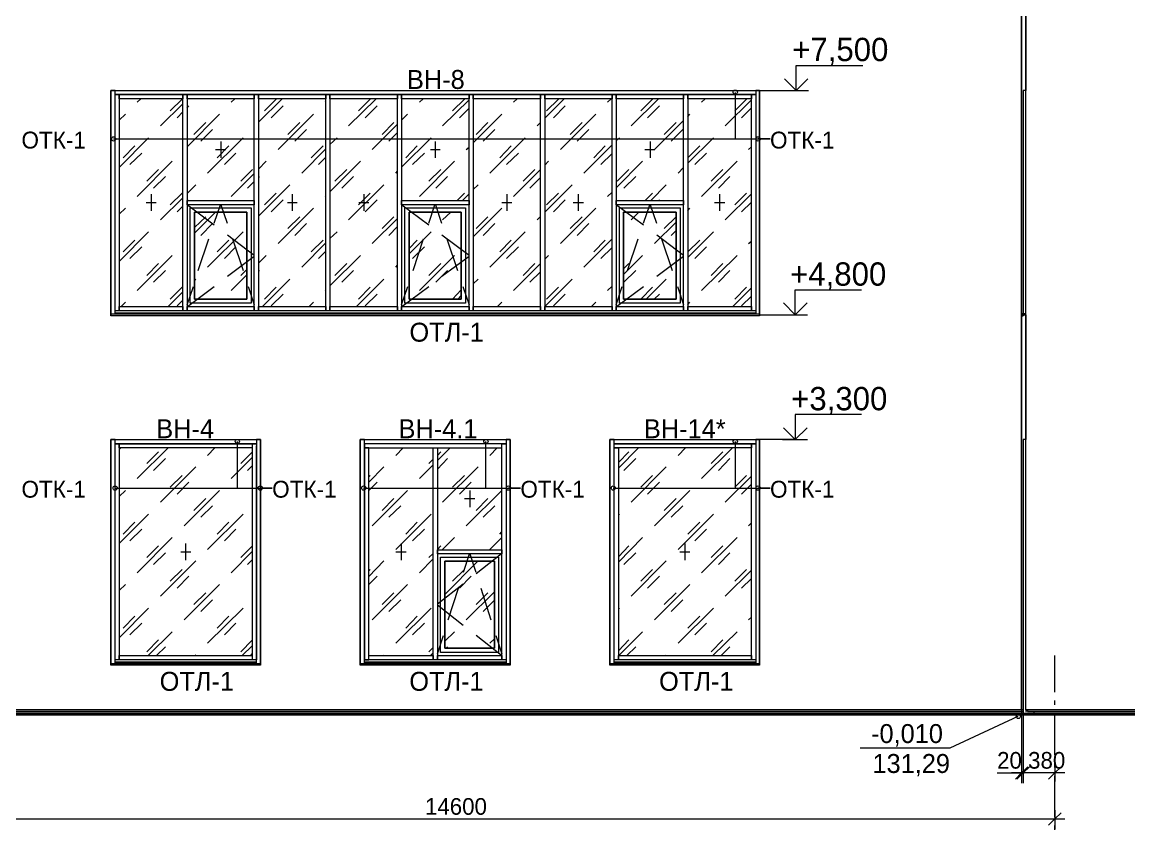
# Model space of a CAD drawing. Header units: millimetres. Extents: x 2294 to 908349, y -83289 to 219220.
# Drawn here: x 359830 to 373571, y -9908 to 124 of the extents above; entities that cross this region are included whole.
import ezdxf

# ---------------------------------------------------------------- set-up
doc = ezdxf.new("R2010")
doc.units = ezdxf.units.MM
doc.layers.add('PDF _Геометрия', color=7, linetype='Continuous')
doc.layers.add('PDF _Текст', color=7, linetype='Continuous')

msp = doc.modelspace()

# ---------------------------------------------------------------- linework, layer by layer
at = {"layer": 'PDF _Геометрия', "lineweight": 9}
for points in [[(357304.7, 5785.9), (357304.7, -8417.4), (372238, -8417.4), (372238, 5785.9), (372238, -8417.4), (372259.8, -8417.4), (320225, -8417.4), (322638.1, -8417.4), (322638.1, 5785.9)], [(377558.2, -8417.4), (372312.3, -8417.4), (372290.4, -8417.4), (372290.4, 3613.2), (372259.8, 3613.2), (372259.8, 3534.5), (372259.8, 2218.7), (372259.8, 902.8), (372259.8, 824.1), (372290.4, 824.1), (372290.4, -723.4), (372259.8, -723.4), (372259.8, -802.1), (372259.8, -2117.9), (372259.8, -3433.8), (372259.8, -3512.5), (372290.4, -3512.5), (372290.4, -5060), (372259.8, -5060), (372259.8, -5138.7), (372259.8, -6065.5), (372259.8, -8469.8), (372395.3, -8469.8), (372395.3, -8439.2)], [(368758.2, -723.4), (369112.3, -723.4), (369440.1, -723.4), (369440.1, -413), (370266.4, -413)], [(360985.5, -3499.4), (360985.5, -3433.8), (360985.5, -2117.9), (360985.5, -775.9), (361033.6, -775.9), (361033.6, -2117.9), (361033.6, -3460), (360985.5, -3460), (360985.5, -2117.9), (360985.5, -802.1), (360985.5, -723.4), (360933.1, -723.4), (360933.1, -802.1), (360933.1, -2117.9), (360933.1, -3433.8), (360933.1, -3512.5), (360933.1, -723.4), (368985.5, -723.4), (368985.5, -3512.5), (369086, -3512.5), (369427, -3512.5), (369427, -3202.1), (370253.3, -3202.1)], [(368683.9, -749.6), (368683.9, -1326.7), (369116.6, -1326.7), (368968, -1326.7)], [(368985.5, -3512.5), (368985.5, -3433.8), (368985.5, -2117.9), (368985.5, -802.1), (368985.5, -723.4), (368937.4, -723.4), (368937.4, -802.1), (368937.4, -2117.9), (368937.4, -3460), (368885, -3460), (368885, -2117.9), (368885, -775.9), (368937.4, -775.9), (368937.4, -2117.9), (368937.4, -3433.8), (368937.4, -3499.4)], [(369282.8, -723.4), (369593.1, -723.4)], [(361256.6, -872), (361304.6, -828.3)], [(361549.5, -1164.9), (361824.9, -889.5)], [(361667.5, -977), (361816.1, -832.7)], [(361877.3, -837.1), (361886.1, -828.3)], [(361877.3, -942), (361899.2, -915.8)], [(362423.8, -872), (362471.9, -828.3)], [(362764.7, -1116.9), (363057.6, -828.3)], [(362839.1, -977), (362983.3, -832.7)], [(362922.1, -1064.4), (363070.8, -915.8)], [(363591, -872), (363599.7, -863.3)], [(363883.9, -1164.9), (364224.9, -828.3)], [(364006.3, -977), (364150.5, -832.7)], [(364089.3, -1064.4), (364238, -915.8)], [(364762.6, -872), (364810.6, -828.3)], [(365051.1, -1164.9), (365379, -841.4)], [(365173.5, -977), (365322.1, -832.7)], [(365260.9, -1064.4), (365379, -946.4)], [(365929.8, -872), (365977.9, -828.3)], [(366318.8, -1068.8), (366559.3, -828.3)], [(366340.7, -977), (366489.3, -832.7)], [(366428.1, -1064.4), (366572.4, -915.8)], [(367097, -872), (367145.1, -828.3)], [(367389.9, -1164.9), (367730.9, -828.3)], [(367512.3, -977), (367656.5, -832.7)], [(367595.3, -1064.4), (367744, -915.8)], [(368264.2, -872), (368312.3, -828.3)], [(368557.1, -1164.9), (368885, -841.4)], [(368679.5, -977), (368823.8, -832.7)], [(368762.5, -1064.4), (368885, -942)], [(361033.6, -1095), (361112.3, -1020.7)], [(361754.9, -1064.4), (361824.9, -990.1)], [(361877.3, -1422.9), (362279.5, -1020.7)], [(363009.6, -1457.8), (363446.7, -1020.7)], [(364539.6, -1095), (364613.9, -1020.7)], [(365431.4, -1374.8), (365785.5, -1020.7)], [(366515.6, -1457.8), (366952.7, -1020.7)], [(368093.7, -1046.9), (368119.9, -1020.7)], [(361960.4, -1269.9), (362109, -1121.2)], [(362047.8, -1352.9), (362192.1, -1208.7)], [(363127.6, -1269.9), (363276.2, -1121.2)], [(363215, -1352.9), (363359.3, -1208.7)], [(364176.8, -1457.8), (364491.5, -1143.1)], [(364299.2, -1269.9), (364443.4, -1121.2)], [(365466.4, -1269.9), (365610.6, -1121.2)], [(365553.8, -1352.9), (365698.1, -1208.7)], [(366222.7, -1164.9), (366266.4, -1121.2)], [(366633.6, -1269.9), (366782.2, -1121.2)], [(366721, -1352.9), (366865.3, -1208.7)], [(367682.8, -1457.8), (368041.2, -1099.4)], [(367800.8, -1269.9), (367949.4, -1121.2)], [(367888.2, -1352.9), (368032.5, -1208.7)], [(360963.7, -1326.7), (369116.6, -1326.7)], [(361033.6, -1680.8), (361400.8, -1313.6)], [(362130.9, -1750.7), (362572.4, -1313.6)], [(362297, -1357.3), (362297, -1562.8)], [(363652.2, -1396.6), (363739.6, -1313.6)], [(364382.2, -1352.9), (364491.5, -1248)], [(364539.6, -1676.4), (364906.8, -1313.6)], [(364959.3, -1357.3), (364959.3, -1562.8)], [(365636.9, -1750.7), (366074, -1313.6)], [(367206.3, -1348.5), (367245.6, -1313.6)], [(367625.9, -1357.3), (367625.9, -1562.8)], [(368093.7, -1628.3), (368412.8, -1313.6)], [(361086.1, -1562.8), (361230.3, -1414.1)], [(361169.1, -1645.8), (361317.8, -1501.5)], [(362231.4, -1457.8), (362358.2, -1457.8)], [(362253.3, -1562.8), (362397.5, -1414.1)], [(362340.7, -1645.8), (362485, -1501.5)], [(363302.5, -1750.7), (363599.7, -1449.1)], [(363420.5, -1562.8), (363569.1, -1414.1)], [(364592.1, -1562.8), (364736.3, -1414.1)], [(364675.1, -1645.8), (364823.8, -1501.5)], [(364898.1, -1457.8), (365020.5, -1457.8)], [(365344, -1457.8), (365379, -1427.2)], [(365759.3, -1562.8), (365903.5, -1414.1)], [(365842.3, -1645.8), (365991, -1501.5)], [(366804.1, -1750.7), (367153.8, -1401)], [(366926.5, -1562.8), (367070.8, -1414.1)], [(367013.9, -1645.8), (367153.8, -1505.9)], [(367560.4, -1457.8), (367687.1, -1457.8)], [(368093.7, -1562.8), (368242.3, -1414.1)], [(368181.1, -1645.8), (368325.4, -1501.5)], [(368850, -1457.8), (368885, -1422.9)], [(361256.6, -2043.6), (361693.7, -1602.1)], [(362764.7, -1702.6), (362860.9, -1602.1)], [(363507.9, -1645.8), (363599.7, -1554)], [(363652.2, -1982.4), (364032.5, -1602.1)], [(364762.6, -2043.6), (365199.7, -1602.1)], [(366318.8, -1654.6), (366366.9, -1602.1)], [(367206.3, -1934.3), (367534.1, -1602.1)], [(368264.2, -2043.6), (368705.7, -1602.1)], [(361379, -1851.3), (361523.2, -1707)], [(362423.8, -2043.6), (362712.3, -1755.1)], [(362546.2, -1851.3), (362690.4, -1707)], [(363713.4, -1851.3), (363862, -1707)], [(364469.7, -1750.7), (364491.5, -1728.9)], [(364880.6, -1851.3), (365029.2, -1707)], [(365929.8, -2043.6), (366266.4, -1707)], [(366052.2, -1851.3), (366196.4, -1707)], [(367219.4, -1851.3), (367363.6, -1707)], [(367975.7, -1750.7), (368041.2, -1680.8)], [(368386.6, -1851.3), (368530.9, -1707)], [(361462, -1938.7), (361610.7, -1794.4)], [(361877.3, -2004.3), (361986.6, -1895)], [(362629.2, -1938.7), (362712.3, -1855.6)], [(362764.7, -1803.2), (362777.9, -1794.4)], [(362764.7, -2284.1), (363153.8, -1895)], [(363800.8, -1938.7), (363945.1, -1794.4)], [(363883.9, -2332.1), (364321, -1895)], [(364968, -1938.7), (365112.3, -1794.4)], [(365431.4, -1956.2), (365492.6, -1895)], [(366135.2, -1938.7), (366266.4, -1807.6)], [(366318.8, -2236), (366659.8, -1895)], [(367302.4, -1938.7), (367451.1, -1794.4)], [(367634.7, -2091.7), (367827, -1895)], [(368474, -1938.7), (368618.3, -1794.4)], [(361431.4, -2013), (361431.4, -2218.5)], [(361549.5, -2332.1), (361824.9, -2056.7)], [(361667.5, -2144.2), (361816.1, -1999.9)], [(362839.1, -2144.2), (362983.3, -1999.9)], [(363184.4, -2013), (363184.4, -2218.5)], [(363591, -2043.6), (363599.7, -2034.9)], [(364006.3, -2144.2), (364150.5, -1999.9)], [(364071.9, -2013), (364071.9, -2218.5)], [(365230.3, -2091.7), (365322.1, -1999.9)], [(365295.9, -2091.7), (365379, -2008.7)], [(365846.7, -2013), (365846.7, -2218.5)], [(366340.7, -2144.2), (366489.3, -1999.9)], [(366734.1, -2013), (366734.1, -2218.5)], [(367097, -2043.6), (367153.8, -1986.8)], [(367564.7, -2091.7), (367656.5, -1999.9)], [(368487.1, -2013), (368487.1, -2218.5)], [(368557.1, -2332.1), (368885, -2008.7)], [(368679.5, -2144.2), (368823.8, -1999.9)], [(361033.6, -2262.2), (361112.3, -2187.9)], [(361370.2, -2117.9), (361492.6, -2117.9)], [(361754.9, -2231.6), (361824.9, -2161.7)], [(361881.7, -2144.2), (362213.9, -2393.4)], [(361894.8, -2091.7), (361899.2, -2083)], [(362213.9, -2371.5), (362292.6, -2144.2)], [(362297, -2144.2), (362375.7, -2371.5)], [(362922.1, -2231.6), (363070.8, -2083)], [(363009.6, -2625), (363446.7, -2187.9)], [(363123.2, -2117.9), (363245.6, -2117.9)], [(364010.6, -2117.9), (364133.1, -2117.9)], [(364089.3, -2231.6), (364238, -2083)], [(364544, -2144.2), (364880.6, -2393.4)], [(364880.6, -2371.5), (364954.9, -2144.2)], [(364963.7, -2144.2), (365038, -2371.5)], [(365431.4, -2542), (365785.5, -2187.9)], [(365785.5, -2117.9), (365907.9, -2117.9)], [(366428.1, -2231.6), (366572.4, -2083)], [(366515.6, -2625), (366952.7, -2187.9)], [(366672.9, -2117.9), (366799.7, -2117.9)], [(367210.6, -2144.2), (367542.9, -2393.4)], [(367542.9, -2371.5), (367621.6, -2144.2)], [(367625.9, -2144.2), (367704.6, -2371.5)], [(367735.2, -2091.7), (367744, -2083)], [(368093.7, -2214.1), (368119.9, -2187.9)], [(368425.9, -2117.9), (368552.7, -2117.9)], [(368762.5, -2231.6), (368885, -2113.6)], [(361969.1, -2498.3), (362231.4, -2236)], [(361969.1, -2428.3), (362109, -2292.8)], [(363127.6, -2437.1), (363276.2, -2292.8)], [(364176.8, -2625), (364491.5, -2314.7)], [(364299.2, -2437.1), (364443.4, -2292.8)], [(365051.1, -2332.1), (365151.6, -2236)], [(365466.4, -2437.1), (365610.6, -2292.8)], [(366222.7, -2332.1), (366266.4, -2288.4)], [(366633.6, -2437.1), (366782.2, -2292.8)], [(367389.9, -2332.1), (367486.1, -2236)], [(367800.8, -2437.1), (367949.4, -2292.8)], [(362047.8, -2524.5), (362192.1, -2375.9)], [(363215, -2524.5), (363359.3, -2375.9)], [(364382.2, -2524.5), (364491.5, -2415.2)], [(365553.8, -2524.5), (365698.1, -2375.9)], [(366721, -2524.5), (366865.3, -2375.9)], [(367682.8, -2625), (367949.4, -2358.4)], [(367888.2, -2524.5), (367949.4, -2463.3)], [(361033.6, -2848), (361400.8, -2480.8)], [(361086.1, -2730), (361230.3, -2585.7)], [(362017.2, -2961.7), (362148.4, -2568.2)], [(362130.9, -2917.9), (362572.4, -2480.8)], [(362253.3, -2730), (362397.5, -2585.7)], [(362380.1, -2515.8), (362712.3, -2769.3)], [(362441.3, -2568.2), (362572.4, -2961.7)], [(363420.5, -2730), (363569.1, -2585.7)], [(363652.2, -2563.8), (363739.6, -2480.8)], [(364635.8, -2751.8), (364906.8, -2480.8)], [(364635.8, -2686.2), (364736.3, -2585.7)], [(364683.9, -2961.7), (364815, -2568.2)], [(365042.3, -2515.8), (365379, -2769.3)], [(365103.5, -2568.2), (365234.7, -2961.7)], [(365636.9, -2917.9), (366074, -2480.8)], [(365759.3, -2730), (365903.5, -2585.7)], [(366804.1, -2917.9), (367153.8, -2568.2)], [(366926.5, -2730), (367070.8, -2585.7)], [(367346.2, -2961.7), (367477.3, -2568.2)], [(367709, -2515.8), (368041.2, -2769.3)], [(367770.2, -2568.2), (367901.3, -2961.7)], [(368093.7, -2799.9), (368412.8, -2480.8)], [(368093.7, -2730), (368242.3, -2585.7)], [(368850, -2625), (368885, -2594.4)], [(361169.1, -2813), (361317.8, -2668.8)], [(362340.7, -2813), (362485, -2668.8)], [(363302.5, -2917.9), (363599.7, -2616.3)], [(363507.9, -2813), (363599.7, -2721.2)], [(364675.1, -2813), (364823.8, -2668.8)], [(365842.3, -2813), (365991, -2668.8)], [(367013.9, -2813), (367153.8, -2673.1)], [(368181.1, -2813), (368325.4, -2668.8)], [(361256.6, -3210.8), (361693.7, -2773.7)], [(361379, -3022.9), (361523.2, -2874.2)], [(362380.1, -3031.6), (362712.3, -2782.4)], [(362764.7, -2869.9), (362860.9, -2773.7)], [(363652.2, -3149.6), (364032.5, -2773.7)], [(363713.4, -3022.9), (363862, -2874.2)], [(364762.6, -3210.8), (365199.7, -2773.7)], [(364880.6, -3022.9), (365029.2, -2874.2)], [(365042.3, -3031.6), (365379, -2782.4)], [(365929.8, -3210.8), (366266.4, -2874.2)], [(366052.2, -3022.9), (366196.4, -2874.2)], [(366318.8, -2821.8), (366366.9, -2773.7)], [(367298.1, -3009.7), (367534.1, -2773.7)], [(367298.1, -2939.8), (367363.6, -2874.2)], [(367709, -3031.6), (368041.2, -2782.4)], [(368264.2, -3210.8), (368705.7, -2773.7)], [(368386.6, -3022.9), (368530.9, -2874.2)], [(361462, -3105.9), (361610.7, -2961.7)], [(362423.8, -3210.8), (362620.5, -3014.1)], [(362546.2, -3022.9), (362620.5, -2948.5)], [(362764.7, -2974.8), (362777.9, -2961.7)], [(363800.8, -3105.9), (363945.1, -2961.7)], [(364469.7, -2917.9), (364491.5, -2896.1)], [(364968, -3105.9), (365112.3, -2961.7)], [(366135.2, -3105.9), (366266.4, -2979.1)], [(367302.4, -3105.9), (367451.1, -2961.7)], [(368474, -3105.9), (368618.3, -2961.7)], [(361877.3, -3385.7), (361956, -3158.4)], [(361881.7, -3407.6), (362213.9, -3158.4)], [(361969.1, -3079.7), (361986.6, -3066.6)], [(362638, -3158.4), (362712.3, -3385.7)], [(362812.8, -3407.6), (363153.8, -3066.6)], [(363980, -3407.6), (364321, -3066.6)], [(364539.6, -3385.7), (364618.3, -3158.4)], [(364544, -3407.6), (364880.6, -3158.4)], [(365300.3, -3158.4), (365379, -3385.7)], [(365431.4, -3127.8), (365492.6, -3066.6)], [(366318.8, -3407.6), (366659.8, -3066.6)], [(367097, -3210.8), (367153.8, -3154)], [(367206.3, -3385.7), (367280.6, -3158.4)], [(367210.6, -3407.6), (367542.9, -3158.4)], [(367577.9, -3315.8), (367827, -3066.6)], [(367966.9, -3158.4), (368041.2, -3385.7)], [(361641.3, -3407.6), (361824.9, -3223.9)], [(361667.5, -3315.8), (361816.1, -3167.1)], [(362839.1, -3315.8), (362983.3, -3167.1)], [(362922.1, -3398.8), (363070.8, -3254.6)], [(363591, -3210.8), (363599.7, -3202.1)], [(364006.3, -3315.8), (364150.5, -3167.1)], [(364089.3, -3398.8), (364238, -3254.6)], [(365173.5, -3315.8), (365282.8, -3202.1)], [(365239.1, -3315.8), (365282.8, -3272)], [(366340.7, -3315.8), (366489.3, -3167.1)], [(366428.1, -3398.8), (366572.4, -3254.6)], [(367512.3, -3315.8), (367656.5, -3167.1)], [(367678.4, -3315.8), (367744, -3254.6)], [(368653.3, -3407.6), (368885, -3175.9)], [(368679.5, -3315.8), (368823.8, -3167.1)], [(368762.5, -3398.8), (368885, -3280.8)], [(361059.8, -3407.6), (361112.3, -3355.1)], [(361754.9, -3398.8), (361824.9, -3328.9)], [(363394.3, -3407.6), (363446.7, -3355.1)], [(365733, -3407.6), (365785.5, -3355.1)], [(366900.3, -3407.6), (366952.7, -3355.1)], [(368093.7, -3381.3), (368119.9, -3355.1)], [(360933.1, -3499.4), (360933.1, -3499.4)], [(360933.1, -3525.6), (360933.1, -3521.2)], [(368937.4, -3460), (360985.5, -3460)], [(368937.4, -3490.6), (360985.5, -3490.6), (368937.4, -3490.6)], [(368937.4, -3490.6), (360985.5, -3490.6)], [(368985.5, -3499.4), (368985.5, -3499.4)], [(368985.5, -3521.2), (368985.5, -3525.6)], [(369269.7, -3512.5), (369580, -3512.5)], [(372255.4, -3525.6), (372255.4, -3525.6)], [(370253.3, -4749.6), (369427, -4749.6), (369427, -5060), (369121, -5060), (368937.4, -5060), (368937.4, -5138.7), (368937.4, -7770.4), (368937.4, -7840.3)], [(360985.5, -7840.3), (360985.5, -7770.4), (360985.5, -5138.7), (360985.5, -5060), (360933.1, -5060), (360933.1, -5138.7), (360933.1, -7770.4), (360933.1, -7849.1), (360933.1, -5060), (362791, -5060), (362791, -7849.1), (362791, -7770.4), (362791, -5138.7), (362791, -5060), (362738.5, -5060), (362738.5, -5138.7)], [(364080.6, -7840.3), (364080.6, -7770.4), (364080.6, -6454.5), (364080.6, -7796.6), (364133.1, -7796.6), (364133.1, -6454.5), (364133.1, -5164.9), (364080.6, -5164.9), (364080.6, -6454.5), (364080.6, -5138.7), (364080.6, -5060), (364028.1, -5060), (364028.1, -5138.7), (364028.1, -6454.5), (364028.1, -7770.4), (364028.1, -7849.1), (364028.1, -5060), (365890.4, -5060), (365890.4, -7849.1), (365890.4, -7770.4), (365890.4, -6454.5), (365890.4, -5138.7), (365890.4, -5060), (365838, -5060), (365838, -5138.7), (365838, -6454.5), (365838, -7770.4), (365838, -7840.3)], [(367180, -7840.3), (367180, -7770.4), (367180, -5138.7), (367180, -5060), (367127.6, -5060), (367127.6, -5138.7), (367127.6, -7770.4), (367127.6, -7849.1), (367127.6, -5060), (368985.5, -5060), (368985.5, -7849.1), (368985.5, -7770.4), (368985.5, -5138.7), (368985.5, -5060), (368937.4, -5060)], [(369269.7, -5060), (369580, -5060)], [(362738.5, -7796.6), (360985.5, -7796.6), (360985.5, -5138.7), (360985.5, -5112.5), (361033.6, -5112.5), (361033.6, -5138.7), (361033.6, -7796.6), (360985.5, -7796.6)], [(361033.6, -5182.4), (361055.5, -5164.9)], [(361256.6, -5545.3), (361641.3, -5164.9)], [(361379, -5357.3), (361523.2, -5213)], [(362130.9, -5256.7), (362222.7, -5164.9)], [(362498.1, -5086.2), (362498.1, -5663.3), (362935.2, -5663.3), (362782.2, -5663.3)], [(362546.2, -5357.3), (362686.1, -5217.4)], [(362686.1, -5112.5), (362738.5, -5112.5)], [(362686.1, -5112.5), (362686.1, -5138.7)], [(362686.1, -5138.7), (362686.1, -7796.6)], [(362738.5, -7840.3), (362738.5, -7770.4), (362738.5, -5138.7), (362738.5, -7796.6)], [(364469.7, -5256.7), (364561.5, -5164.9)], [(364985.5, -5322.3), (365142.9, -5164.9)], [(364985.5, -5256.7), (365029.2, -5213)], [(365584.4, -5086.2), (365584.4, -5663.3), (366017.2, -5663.3), (365868.6, -5663.3)], [(365636.9, -5256.7), (365728.7, -5164.9)], [(367232.5, -5414.1), (367481.7, -5164.9)], [(367232.5, -5344.2), (367363.6, -5213)], [(367975.7, -5256.7), (368067.5, -5164.9)], [(368264.2, -5545.3), (368648.9, -5164.9)], [(368386.6, -5357.3), (368530.9, -5213)], [(368683.9, -5086.2), (368683.9, -5663.3), (369116.6, -5663.3), (368968, -5663.3)], [(361462, -5444.7), (361610.7, -5296.1)], [(362423.8, -5545.3), (362686.1, -5283)], [(364880.6, -5357.3), (364933.1, -5304.8)], [(364985.5, -5427.2), (365112.3, -5296.1)], [(367302.4, -5444.7), (367451.1, -5296.1)], [(368474, -5444.7), (368618.3, -5296.1)], [(361549.5, -5838.2), (361986.6, -5401)], [(362629.2, -5444.7), (362686.1, -5387.9)], [(364133.1, -5589), (364321, -5401)], [(364762.6, -5545.3), (364933.1, -5374.8)], [(365051.1, -5838.2), (365492.6, -5401)], [(367389.9, -5838.2), (367827, -5401)], [(361667.5, -5650.2), (361816.1, -5505.9)], [(361754.9, -5737.6), (361899.2, -5589)], [(364133.1, -5523.4), (364150.5, -5505.9)], [(364133.1, -5693.9), (364238, -5589)], [(365173.5, -5650.2), (365322.1, -5505.9)], [(365260.9, -5737.6), (365405.2, -5589)], [(367512.3, -5650.2), (367656.5, -5505.9)], [(367595.3, -5737.6), (367744, -5589)], [(368557.1, -5838.2), (368885, -5514.7)], [(368679.5, -5650.2), (368823.8, -5505.9)], [(368762.5, -5737.6), (368885, -5615.2)], [(360985.5, -5663.3), (362935.2, -5663.3)], [(361033.6, -5768.2), (361112.3, -5693.9)], [(361842.3, -6131), (362279.5, -5693.9)], [(364067.5, -5663.3), (366017.2, -5663.3)], [(364176.8, -6131), (364613.9, -5693.9)], [(365344, -6131), (365785.5, -5693.9)], [(365387.7, -5693.9), (365387.7, -5899.4)], [(367166.9, -5663.3), (369116.6, -5663.3)], [(367682.8, -6131), (368119.9, -5693.9)], [(361960.4, -5943.1), (362109, -5794.4)], [(362047.8, -6026.1), (362192.1, -5881.9)], [(364299.2, -5943.1), (364443.4, -5794.4)], [(364382.2, -6026.1), (364530.9, -5881.9)], [(365322.1, -5794.4), (365448.9, -5794.4)], [(365466.4, -5943.1), (365610.6, -5794.4)], [(365553.8, -6026.1), (365698.1, -5881.9)], [(367800.8, -5943.1), (367949.4, -5794.4)], [(367888.2, -6026.1), (368032.5, -5881.9)], [(361033.6, -6349.6), (361400.8, -5986.8)], [(362130.9, -6423.9), (362572.4, -5986.8)], [(364469.7, -6423.9), (364906.8, -5986.8)], [(367232.5, -5995.5), (367245.6, -5986.8)], [(367975.7, -6423.9), (368412.8, -5986.8)], [(361086.1, -6236), (361230.3, -6087.3)], [(361169.1, -6319), (361317.8, -6174.8)], [(362253.3, -6236), (362397.5, -6087.3)], [(362340.7, -6319), (362485, -6174.8)], [(364592.1, -6236), (364736.3, -6087.3)], [(364675.1, -6319), (364823.8, -6174.8)], [(368093.7, -6236), (368242.3, -6087.3)], [(368181.1, -6319), (368325.4, -6174.8)], [(368850, -6131), (368885, -6096.1)], [(361256.6, -6716.8), (361693.7, -6275.3)], [(365046.7, -6428.3), (365199.7, -6275.3)], [(365636.9, -6423.9), (365785.5, -6275.3)], [(365759.3, -6236), (365785.5, -6205.4)], [(367232.5, -6581.3), (367534.1, -6275.3)], [(368264.2, -6716.8), (368705.7, -6275.3)], [(361379, -6524.5), (361523.2, -6380.2)], [(361798.6, -6454.5), (361925.4, -6454.5)], [(361859.8, -6349.6), (361859.8, -6559.5)], [(362423.8, -6716.8), (362686.1, -6450.2)], [(362546.2, -6524.5), (362686.1, -6384.6)], [(364469.7, -6454.5), (364596.4, -6454.5)], [(364535.2, -6349.6), (364535.2, -6559.5)], [(364985.5, -6423.9), (365029.2, -6380.2)], [(367232.5, -6515.7), (367363.6, -6380.2)], [(367997.5, -6454.5), (368119.9, -6454.5)], [(368058.7, -6349.6), (368058.7, -6559.5)], [(368386.6, -6524.5), (368530.9, -6380.2)], [(361462, -6611.9), (361610.7, -6467.7)], [(361549.5, -7005.4), (361986.6, -6568.2)], [(362629.2, -6611.9), (362686.1, -6555.1)], [(364133.1, -6760.6), (364321, -6568.2)], [(364762.6, -6716.8), (364933.1, -6542)], [(364880.6, -6524.5), (364933.1, -6476.4)], [(365077.3, -6983.5), (365488.2, -6572.6)], [(365309, -6708.1), (365383.3, -6480.8)], [(365387.7, -6480.8), (365462, -6708.1)], [(365781.1, -6480.8), (365466.4, -6730)], [(367302.4, -6611.9), (367451.1, -6467.7)], [(367389.9, -7005.4), (367827, -6568.2)], [(368474, -6611.9), (368618.3, -6467.7)], [(361667.5, -6817.4), (361816.1, -6673.1)], [(364133.1, -6690.6), (364150.5, -6673.1)], [(365173.5, -6817.4), (365322.1, -6673.1)], [(367512.3, -6817.4), (367656.5, -6673.1)], [(368557.1, -7005.4), (368885, -6681.9)], [(368679.5, -6817.4), (368823.8, -6673.1)], [(361033.6, -6935.4), (361112.3, -6861.1)], [(361754.9, -6904.8), (361899.2, -6756.2)], [(361842.3, -7298.3), (362279.5, -6861.1)], [(364133.1, -6861.1), (364238, -6756.2)], [(364176.8, -7298.3), (364613.9, -6861.1)], [(365304.6, -6856.7), (364985.5, -7105.9)], [(365260.9, -6904.8), (365405.2, -6756.2)], [(367595.3, -6904.8), (367744, -6756.2)], [(367682.8, -7298.3), (368119.9, -6861.1)], [(368762.5, -6904.8), (368885, -6786.8)], [(361960.4, -7110.3), (362109, -6966)], [(364299.2, -7110.3), (364443.4, -6966)], [(365121, -7298.3), (365247.8, -6904.8)], [(365344, -7298.3), (365693.7, -6952.9)], [(365466.4, -7110.3), (365610.6, -6966)], [(365523.2, -6904.8), (365650, -7298.3)], [(367800.8, -7110.3), (367949.4, -6966)], [(362047.8, -7197.7), (362192.1, -7049.1)], [(364382.2, -7197.7), (364530.9, -7049.1)], [(365304.6, -7368.2), (364985.5, -7119)], [(365553.8, -7197.7), (365693.7, -7053.4)], [(367888.2, -7197.7), (368032.5, -7049.1)], [(361033.6, -7521.2), (361400.8, -7154)], [(361086.1, -7403.2), (361230.3, -7254.5)], [(362130.9, -7591.2), (362572.4, -7154)], [(362253.3, -7403.2), (362397.5, -7254.5)], [(364469.7, -7591.2), (364906.8, -7154)], [(364592.1, -7403.2), (364736.3, -7254.5)], [(367232.5, -7167.1), (367245.6, -7154)], [(367975.7, -7591.2), (368412.8, -7154)], [(368093.7, -7403.2), (368242.3, -7254.5)], [(368850, -7298.3), (368885, -7267.7)], [(361169.1, -7486.2), (361317.8, -7342)], [(362340.7, -7486.2), (362485, -7342)], [(364675.1, -7486.2), (364823.8, -7342)], [(368181.1, -7486.2), (368325.4, -7342)], [(361379, -7696.1), (361523.2, -7547.4)], [(361396.4, -7744.2), (361693.7, -7446.9)], [(362546.2, -7696.1), (362686.1, -7551.8)], [(364985.5, -7722.3), (365059.8, -7495)], [(365077.3, -7564.9), (365199.7, -7446.9)], [(365781.1, -7744.2), (365466.4, -7495)], [(365636.9, -7591.2), (365693.7, -7534.3)], [(365711.2, -7495), (365785.5, -7722.3)], [(367232.5, -7683), (367363.6, -7547.4)], [(367236.9, -7744.2), (367534.1, -7446.9)], [(368386.6, -7696.1), (368530.9, -7547.4)], [(368404.1, -7744.2), (368705.7, -7446.9)], [(361497, -7744.2), (361610.7, -7634.9)], [(362563.7, -7744.2), (362686.1, -7621.8)], [(364880.6, -7696.1), (364933.1, -7643.6)], [(365094.8, -7652.4), (365112.3, -7634.9)], [(367337.4, -7744.2), (367451.1, -7634.9)], [(368509, -7744.2), (368618.3, -7634.9)], [(362738.5, -7827.2), (360985.5, -7827.2), (362738.5, -7827.2)], [(362738.5, -7827.2), (360985.5, -7827.2)], [(361977.9, -7744.2), (361986.6, -7735.4)], [(362668.6, -7744.2), (362686.1, -7722.3)], [(362738.5, -7796.6), (362686.1, -7796.6)], [(365838, -7796.6), (364080.6, -7796.6)], [(365838, -7827.2), (364080.6, -7827.2), (365838, -7827.2)], [(365838, -7827.2), (364080.6, -7827.2)], [(364316.7, -7744.2), (364321, -7735.4)], [(364898.1, -7744.2), (364933.1, -7709.2)], [(368937.4, -7796.6), (367180, -7796.6)], [(368937.4, -7827.2), (367180, -7827.2), (368937.4, -7827.2)], [(368937.4, -7827.2), (367180, -7827.2)], [(367822.7, -7744.2), (367827, -7735.4)], [(372653.3, -8198.8), (372653.3, -7744.2)], [(362791, -7857.8), (362791, -7862.2), (360933.1, -7862.2), (360933.1, -7840.3), (360933.1, -7836)], [(360933.1, -7840.3), (362791, -7840.3)], [(360933.1, -7862.2), (360933.1, -7857.8)], [(362791, -7836), (362791, -7840.3), (362791, -7862.2)], [(365890.4, -7857.8), (365890.4, -7862.2), (364028.1, -7862.2), (364028.1, -7840.3), (364028.1, -7836)], [(364028.1, -7840.3), (365890.4, -7840.3)], [(364028.1, -7862.2), (364028.1, -7857.8)], [(365890.4, -7836), (365890.4, -7840.3), (365890.4, -7862.2)], [(368985.5, -7857.8), (368985.5, -7862.2), (367127.6, -7862.2), (367127.6, -7840.3), (367127.6, -7836)], [(367127.6, -7840.3), (368985.5, -7840.3)], [(367127.6, -7862.2), (367127.6, -7857.8)], [(368985.5, -7836), (368985.5, -7840.3), (368985.5, -7862.2)], [(372653.3, -8356.2), (372653.3, -8299.3)], [(320225, -8439.2), (372259.8, -8439.2)], [(372194.2, -8500.4), (371346.1, -8893.9), (370235.8, -8893.9)], [(372238, -8417.4), (372238, -9199.9), (372238, -9326.7)], [(372259.8, -8469.8), (372259.8, -9199.9), (372259.8, -9326.7)], [(372294.8, -8434.9), (372294.8, -8434.9)], [(372312.3, -8417.4), (372299.2, -8417.4), (372312.3, -8417.4)], [(372299.2, -8417.4), (372299.2, -8417.4)], [(377558.2, -8417.4), (372312.3, -8417.4), (377558.2, -8417.4)], [(372312.3, -8434.9), (372312.3, -8430.5)], [(372653.3, -8976.9), (372653.3, -8456.7)], [(371936.3, -9199.9), (372272.9, -9199.9), (372251.1, -9199.9)], [(372775.7, -9199.9), (372259.8, -9199.9), (372115.5, -9199.9)], [(372653.3, -9134.3), (372653.3, -9077.5), (372653.3, -9199.9), (372653.3, -9309.2)], [(372653.3, -9750.7), (372653.3, -9234.9)], [(372653.3, -9663.3), (372653.3, -9772.6), (372653.3, -9899.3)], [(319709.1, -9772.6), (322362.7, -9772.6), (322931, -9772.6), (357007.4, -9772.6), (357575.7, -9772.6), (372775.7, -9772.6)], [(372653.3, -9908.1), (372653.3, -9855.6)]]:
    msp.add_lwpolyline(points, dxfattribs=at)
at = {"layer": 'PDF _Геометрия', "lineweight": 18}
for points in [[(369295.9, -579.1), (369440.1, -723.4), (369584.4, -579.1)], [(369282.8, -3363.8), (369427, -3512.5), (369575.7, -3363.8)], [(369282.8, -4915.7), (369427, -5060), (369575.7, -4915.7)], [(372163.6, -9278.6), (372238, -9199.9), (372316.6, -9125.6)], [(372181.1, -9278.6), (372259.8, -9199.9), (372338.5, -9125.6)], [(372574.6, -9278.6), (372653.3, -9199.9), (372731.9, -9125.6)], [(372731.9, -9698.3), (372653.3, -9772.6), (372574.6, -9851.3)]]:
    msp.add_lwpolyline(points, dxfattribs=at)
at = {"layer": 'PDF _Геометрия', "lineweight": 9}
for points in [[(360985.5, -723.4), (361011.7, -723.4), (361851.1, -723.4), (362738.5, -723.4), (363626, -723.4), (364517.8, -723.4), (365405.2, -723.4), (366292.6, -723.4), (367180, -723.4), (368067.5, -723.4), (368911.2, -723.4), (368937.4, -723.4), (368937.4, -775.9), (368911.2, -775.9), (368067.5, -775.9), (367180, -775.9), (366292.6, -775.9), (365405.2, -775.9), (364517.8, -775.9), (363626, -775.9), (362738.5, -775.9), (361851.1, -775.9), (361011.7, -775.9), (360985.5, -775.9)], [(361824.9, -828.3), (361033.6, -828.3), (361033.6, -775.9), (361824.9, -775.9)], [(361824.9, -2117.9), (361824.9, -775.9), (361877.3, -775.9), (361877.3, -2117.9), (361877.3, -3460), (361824.9, -3460)], [(362712.3, -828.3), (361877.3, -828.3), (361877.3, -775.9), (362712.3, -775.9)], [(362712.3, -2117.9), (362712.3, -775.9), (362764.7, -775.9), (362764.7, -2117.9), (362764.7, -3460), (362712.3, -3460)], [(363599.7, -828.3), (362764.7, -828.3), (362764.7, -775.9), (363599.7, -775.9)], [(363599.7, -2117.9), (363599.7, -775.9), (363652.2, -775.9), (363652.2, -2117.9), (363652.2, -3460), (363599.7, -3460)], [(364491.5, -828.3), (363652.2, -828.3), (363652.2, -775.9), (364491.5, -775.9)], [(364491.5, -2117.9), (364491.5, -775.9), (364539.6, -775.9), (364539.6, -2117.9), (364539.6, -3460), (364491.5, -3460)], [(365379, -828.3), (364539.6, -828.3), (364539.6, -775.9), (365379, -775.9)], [(365379, -2117.9), (365379, -775.9), (365431.4, -775.9), (365431.4, -2117.9), (365431.4, -3460), (365379, -3460)], [(366266.4, -828.3), (365431.4, -828.3), (365431.4, -775.9), (366266.4, -775.9)], [(366266.4, -2117.9), (366266.4, -775.9), (366318.8, -775.9), (366318.8, -2117.9), (366318.8, -3460), (366266.4, -3460)], [(367153.8, -828.3), (366318.8, -828.3), (366318.8, -775.9), (367153.8, -775.9)], [(367153.8, -2117.9), (367153.8, -775.9), (367206.3, -775.9), (367206.3, -2117.9), (367206.3, -3460), (367153.8, -3460)], [(368041.2, -828.3), (367206.3, -828.3), (367206.3, -775.9), (368041.2, -775.9)], [(368041.2, -2117.9), (368041.2, -775.9), (368093.7, -775.9), (368093.7, -2117.9), (368093.7, -3460), (368041.2, -3460)], [(368885, -828.3), (368093.7, -828.3), (368093.7, -775.9), (368885, -775.9)], [(362712.3, -2144.2), (361877.3, -2144.2), (361877.3, -2091.7), (362712.3, -2091.7)], [(361916.7, -2183.5), (362672.9, -2183.5), (362672.9, -3368.2), (361916.7, -3368.2)], [(362672.9, -2183.5), (362672.9, -3368.2), (361916.7, -3368.2), (361916.7, -2183.5)], [(365379, -2144.2), (364539.6, -2144.2), (364539.6, -2091.7), (365379, -2091.7)], [(364583.3, -2183.5), (365335.2, -2183.5), (365335.2, -3368.2), (364583.3, -3368.2)], [(365335.2, -2183.5), (365335.2, -3368.2), (364583.3, -3368.2), (364583.3, -2183.5)], [(368041.2, -2144.2), (367206.3, -2144.2), (367206.3, -2091.7), (368041.2, -2091.7)], [(367245.6, -2183.5), (368001.9, -2183.5), (368001.9, -3368.2), (367245.6, -3368.2)], [(368001.9, -2183.5), (368001.9, -3368.2), (367245.6, -3368.2), (367245.6, -2183.5)], [(362620.5, -2236), (361969.1, -2236), (361969.1, -3315.8), (362620.5, -3315.8)], [(361969.1, -3315.8), (361969.1, -2236), (362620.5, -2236), (362620.5, -3315.8)], [(365282.8, -2236), (364635.8, -2236), (364635.8, -3315.8), (365282.8, -3315.8)], [(364635.8, -3315.8), (364635.8, -2236), (365282.8, -2236), (365282.8, -3315.8)], [(367949.4, -2236), (367298.1, -2236), (367298.1, -3315.8), (367949.4, -3315.8)], [(367298.1, -3315.8), (367298.1, -2236), (367949.4, -2236), (367949.4, -3315.8)], [(361824.9, -3460), (361033.6, -3460), (361033.6, -3407.6), (361824.9, -3407.6)], [(362712.3, -3460), (361877.3, -3460), (361877.3, -3407.6), (362712.3, -3407.6)], [(363599.7, -3460), (362764.7, -3460), (362764.7, -3407.6), (363599.7, -3407.6)], [(364491.5, -3460), (363652.2, -3460), (363652.2, -3407.6), (364491.5, -3407.6)], [(365379, -3460), (364539.6, -3460), (364539.6, -3407.6), (365379, -3407.6)], [(366266.4, -3460), (365431.4, -3460), (365431.4, -3407.6), (366266.4, -3407.6)], [(367153.8, -3460), (366318.8, -3460), (366318.8, -3407.6), (367153.8, -3407.6)], [(368041.2, -3460), (367206.3, -3460), (367206.3, -3407.6), (368041.2, -3407.6)], [(368885, -3460), (368093.7, -3460), (368093.7, -3407.6), (368885, -3407.6)], [(368985.5, -3525.6), (360933.1, -3525.6), (360933.1, -3499.4), (368985.5, -3499.4)], [(372255.4, -3525.6), (372255.4, -3503.7), (372290.4, -3499.4), (372251.1, -3499.4), (372251.1, -3525.6), (372255.4, -3525.6), (372264.2, -3521.2)], [(361011.7, -5112.5), (360985.5, -5112.5), (360985.5, -5060), (361011.7, -5060), (362738.5, -5060), (362738.5, -5112.5)], [(364959.3, -5112.5), (364080.6, -5112.5), (364080.6, -5164.9), (364959.3, -5164.9), (365785.5, -5164.9), (365785.5, -5112.5), (364959.3, -5112.5), (364106.8, -5112.5), (364080.6, -5112.5), (364080.6, -5060), (364106.8, -5060), (364959.3, -5060), (365811.7, -5060), (365838, -5060), (365838, -5112.5), (365811.7, -5112.5)], [(367180, -5060), (367206.3, -5060), (368911.2, -5060), (368937.4, -5060), (368937.4, -5112.5), (368911.2, -5112.5), (367206.3, -5112.5), (367180, -5112.5)], [(362686.1, -5164.9), (361033.6, -5164.9), (361033.6, -5112.5), (362686.1, -5112.5)], [(364985.5, -7796.6), (364933.1, -7796.6), (364133.1, -7796.6), (364133.1, -7744.2), (364933.1, -7744.2), (364933.1, -7796.6), (364933.1, -6454.5), (364933.1, -5164.9), (364985.5, -5164.9), (364985.5, -6454.5)], [(365785.5, -5138.7), (365785.5, -5112.5), (365838, -5112.5), (365838, -5138.7), (365838, -6454.5), (365838, -7796.6), (365785.5, -7796.6), (365785.5, -6454.5)], [(368885, -5164.9), (367180, -5164.9), (367180, -5112.5), (368885, -5112.5)], [(367180, -7796.6), (367180, -5164.9), (367232.5, -5164.9), (367232.5, -7796.6)], [(368885, -5138.7), (368885, -5112.5), (368937.4, -5112.5), (368937.4, -5138.7), (368937.4, -7796.6), (368885, -7796.6)], [(365785.5, -6480.8), (364985.5, -6480.8), (364985.5, -6428.3), (365785.5, -6428.3)], [(365024.9, -6520.1), (365746.2, -6520.1), (365746.2, -7704.8), (365024.9, -7704.8)], [(365746.2, -6520.1), (365746.2, -7704.8), (365024.9, -7704.8), (365024.9, -6520.1)], [(365693.7, -6572.6), (365077.3, -6572.6), (365077.3, -7652.4), (365693.7, -7652.4)], [(365077.3, -7652.4), (365077.3, -6572.6), (365693.7, -6572.6), (365693.7, -7652.4)], [(362686.1, -7796.6), (361033.6, -7796.6), (361033.6, -7744.2), (362686.1, -7744.2)], [(365785.5, -7796.6), (364985.5, -7796.6), (364985.5, -7744.2), (365785.5, -7744.2)], [(368885, -7796.6), (367232.5, -7796.6), (367232.5, -7744.2), (368885, -7744.2)], [(320246.8, -8417.4), (372238, -8417.4)], [(372294.8, -8434.9), (372294.8, -8417.4), (372299.2, -8417.4), (372290.4, -8417.4), (372290.4, -8439.2), (372294.8, -8439.2), (372299.2, -8430.5)], [(377558.2, -8439.2), (377558.2, -8417.4), (372312.3, -8417.4), (372312.3, -8439.2)]]:
    msp.add_lwpolyline(points, close=True, dxfattribs=at)
at = {"layer": 'PDF _Геометрия', "lineweight": 40}
msp.add_lwpolyline([(400207.3, -8469.8), (320098.2, -8469.8)], dxfattribs=at)
at = {"layer": 'PDF _Геометрия', "lineweight": 9}
for points in [[(368657.6, -745.3), (368657.6, -727.8), (368666.4, -719), (368683.9, -719)], [(368657.6, -745.3), (368657.6, -727.8), (368666.4, -719), (368683.9, -719)], [(368683.9, -771.5), (368666.4, -771.5), (368657.6, -758.4), (368657.6, -745.3)], [(368683.9, -771.5), (368666.4, -771.5), (368657.6, -758.4), (368657.6, -745.3)], [(368683.9, -719), (368697, -719), (368710.1, -727.8), (368710.1, -745.3)], [(368683.9, -719), (368697, -719), (368710.1, -727.8), (368710.1, -745.3)], [(368710.1, -745.3), (368710.1, -758.4), (368697, -771.5), (368683.9, -771.5)], [(368710.1, -745.3), (368710.1, -758.4), (368697, -771.5), (368683.9, -771.5)], [(360941.8, -1326.7), (360941.8, -1309.2), (360950.5, -1300.5), (360963.7, -1300.5)], [(360941.8, -1326.7), (360941.8, -1309.2), (360950.5, -1300.5), (360963.7, -1300.5)], [(360963.7, -1352.9), (360950.5, -1352.9), (360941.8, -1339.8), (360941.8, -1326.7)], [(360963.7, -1352.9), (360950.5, -1352.9), (360941.8, -1339.8), (360941.8, -1326.7)], [(360963.7, -1300.5), (360976.8, -1300.5), (360989.9, -1309.2), (360989.9, -1326.7)], [(360963.7, -1300.5), (360976.8, -1300.5), (360989.9, -1309.2), (360989.9, -1326.7)], [(360989.9, -1326.7), (360989.9, -1339.8), (360976.8, -1352.9), (360963.7, -1352.9)], [(360989.9, -1326.7), (360989.9, -1339.8), (360976.8, -1352.9), (360963.7, -1352.9)], [(368941.8, -1326.7), (368941.8, -1309.2), (368950.5, -1300.5), (368968, -1300.5)], [(368941.8, -1326.7), (368941.8, -1309.2), (368950.5, -1300.5), (368968, -1300.5)], [(368968, -1352.9), (368950.5, -1352.9), (368941.8, -1339.8), (368941.8, -1326.7)], [(368968, -1352.9), (368950.5, -1352.9), (368941.8, -1339.8), (368941.8, -1326.7)], [(368968, -1300.5), (368981.1, -1300.5), (368994.2, -1309.2), (368994.2, -1326.7)], [(368968, -1300.5), (368981.1, -1300.5), (368994.2, -1309.2), (368994.2, -1326.7)], [(368994.2, -1326.7), (368994.2, -1339.8), (368981.1, -1352.9), (368968, -1352.9)], [(368994.2, -1326.7), (368994.2, -1339.8), (368981.1, -1352.9), (368968, -1352.9)], [(362476.2, -5081.9), (362476.2, -5068.8), (362485, -5060), (362502.5, -5060)], [(362476.2, -5081.9), (362476.2, -5068.8), (362485, -5060), (362502.5, -5060)], [(362502.5, -5108.1), (362485, -5108.1), (362476.2, -5095), (362476.2, -5081.9)], [(362502.5, -5108.1), (362485, -5108.1), (362476.2, -5095), (362476.2, -5081.9)], [(362502.5, -5060), (362515.6, -5060), (362528.7, -5068.8), (362528.7, -5081.9)], [(362502.5, -5060), (362515.6, -5060), (362528.7, -5068.8), (362528.7, -5081.9)], [(362528.7, -5081.9), (362528.7, -5095), (362515.6, -5108.1), (362502.5, -5108.1)], [(362528.7, -5081.9), (362528.7, -5095), (362515.6, -5108.1), (362502.5, -5108.1)], [(365562.6, -5081.9), (365562.6, -5068.8), (365571.3, -5060), (365588.8, -5060)], [(365562.6, -5081.9), (365562.6, -5068.8), (365571.3, -5060), (365588.8, -5060)], [(365588.8, -5108.1), (365571.3, -5108.1), (365562.6, -5095), (365562.6, -5081.9)], [(365588.8, -5108.1), (365571.3, -5108.1), (365562.6, -5095), (365562.6, -5081.9)], [(365588.8, -5060), (365601.9, -5060), (365615, -5068.8), (365615, -5081.9)], [(365588.8, -5060), (365601.9, -5060), (365615, -5068.8), (365615, -5081.9)], [(365615, -5081.9), (365615, -5095), (365601.9, -5108.1), (365588.8, -5108.1)], [(365615, -5081.9), (365615, -5095), (365601.9, -5108.1), (365588.8, -5108.1)], [(368657.6, -5081.9), (368657.6, -5068.8), (368666.4, -5060), (368683.9, -5060)], [(368657.6, -5081.9), (368657.6, -5068.8), (368666.4, -5060), (368683.9, -5060)], [(368683.9, -5108.1), (368666.4, -5108.1), (368657.6, -5095), (368657.6, -5081.9)], [(368683.9, -5108.1), (368666.4, -5108.1), (368657.6, -5095), (368657.6, -5081.9)], [(368683.9, -5060), (368697, -5060), (368710.1, -5068.8), (368710.1, -5081.9)], [(368683.9, -5060), (368697, -5060), (368710.1, -5068.8), (368710.1, -5081.9)], [(368710.1, -5081.9), (368710.1, -5095), (368697, -5108.1), (368683.9, -5108.1)], [(368710.1, -5081.9), (368710.1, -5095), (368697, -5108.1), (368683.9, -5108.1)], [(360959.3, -5663.3), (360959.3, -5645.8), (360968, -5637.1), (360985.5, -5637.1)], [(360959.3, -5663.3), (360959.3, -5645.8), (360968, -5637.1), (360985.5, -5637.1)], [(360985.5, -5689.5), (360968, -5689.5), (360959.3, -5676.4), (360959.3, -5663.3)], [(360985.5, -5689.5), (360968, -5689.5), (360959.3, -5676.4), (360959.3, -5663.3)], [(360985.5, -5637.1), (360998.6, -5637.1), (361011.7, -5645.8), (361011.7, -5663.3)], [(360985.5, -5637.1), (360998.6, -5637.1), (361011.7, -5645.8), (361011.7, -5663.3)], [(361011.7, -5663.3), (361011.7, -5676.4), (360998.6, -5689.5), (360985.5, -5689.5)], [(361011.7, -5663.3), (361011.7, -5676.4), (360998.6, -5689.5), (360985.5, -5689.5)], [(362760.4, -5663.3), (362760.4, -5645.8), (362769.1, -5637.1), (362786.6, -5637.1)], [(362760.4, -5663.3), (362760.4, -5645.8), (362769.1, -5637.1), (362786.6, -5637.1)], [(362786.6, -5689.5), (362769.1, -5689.5), (362760.4, -5676.4), (362760.4, -5663.3)], [(362786.6, -5689.5), (362769.1, -5689.5), (362760.4, -5676.4), (362760.4, -5663.3)], [(362786.6, -5637.1), (362799.7, -5637.1), (362812.8, -5645.8), (362812.8, -5663.3)], [(362786.6, -5637.1), (362799.7, -5637.1), (362812.8, -5645.8), (362812.8, -5663.3)], [(362812.8, -5663.3), (362812.8, -5676.4), (362799.7, -5689.5), (362786.6, -5689.5)], [(362812.8, -5663.3), (362812.8, -5676.4), (362799.7, -5689.5), (362786.6, -5689.5)], [(364045.6, -5663.3), (364045.6, -5645.8), (364054.4, -5637.1), (364071.9, -5637.1)], [(364045.6, -5663.3), (364045.6, -5645.8), (364054.4, -5637.1), (364071.9, -5637.1)], [(364071.9, -5689.5), (364054.4, -5689.5), (364045.6, -5676.4), (364045.6, -5663.3)], [(364071.9, -5689.5), (364054.4, -5689.5), (364045.6, -5676.4), (364045.6, -5663.3)], [(364071.9, -5637.1), (364085, -5637.1), (364098.1, -5645.8), (364098.1, -5663.3)], [(364071.9, -5637.1), (364085, -5637.1), (364098.1, -5645.8), (364098.1, -5663.3)], [(364098.1, -5663.3), (364098.1, -5676.4), (364085, -5689.5), (364071.9, -5689.5)], [(364098.1, -5663.3), (364098.1, -5676.4), (364085, -5689.5), (364071.9, -5689.5)], [(365842.3, -5663.3), (365842.3, -5645.8), (365851.1, -5637.1), (365868.6, -5637.1)], [(365842.3, -5663.3), (365842.3, -5645.8), (365851.1, -5637.1), (365868.6, -5637.1)], [(365868.6, -5689.5), (365851.1, -5689.5), (365842.3, -5676.4), (365842.3, -5663.3)], [(365868.6, -5689.5), (365851.1, -5689.5), (365842.3, -5676.4), (365842.3, -5663.3)], [(365868.6, -5637.1), (365881.7, -5637.1), (365894.8, -5645.8), (365894.8, -5663.3)], [(365868.6, -5637.1), (365881.7, -5637.1), (365894.8, -5645.8), (365894.8, -5663.3)], [(365894.8, -5663.3), (365894.8, -5676.4), (365881.7, -5689.5), (365868.6, -5689.5)], [(365894.8, -5663.3), (365894.8, -5676.4), (365881.7, -5689.5), (365868.6, -5689.5)], [(367145.1, -5663.3), (367145.1, -5645.8), (367153.8, -5637.1), (367166.9, -5637.1)], [(367145.1, -5663.3), (367145.1, -5645.8), (367153.8, -5637.1), (367166.9, -5637.1)], [(367166.9, -5689.5), (367153.8, -5689.5), (367145.1, -5676.4), (367145.1, -5663.3)], [(367166.9, -5689.5), (367153.8, -5689.5), (367145.1, -5676.4), (367145.1, -5663.3)], [(367166.9, -5637.1), (367180, -5637.1), (367193.2, -5645.8), (367193.2, -5663.3)], [(367166.9, -5637.1), (367180, -5637.1), (367193.2, -5645.8), (367193.2, -5663.3)], [(367193.2, -5663.3), (367193.2, -5676.4), (367180, -5689.5), (367166.9, -5689.5)], [(367193.2, -5663.3), (367193.2, -5676.4), (367180, -5689.5), (367166.9, -5689.5)], [(368941.8, -5663.3), (368941.8, -5645.8), (368950.5, -5637.1), (368968, -5637.1)], [(368941.8, -5663.3), (368941.8, -5645.8), (368950.5, -5637.1), (368968, -5637.1)], [(368968, -5689.5), (368950.5, -5689.5), (368941.8, -5676.4), (368941.8, -5663.3)], [(368968, -5689.5), (368950.5, -5689.5), (368941.8, -5676.4), (368941.8, -5663.3)], [(368968, -5637.1), (368981.1, -5637.1), (368994.2, -5645.8), (368994.2, -5663.3)], [(368968, -5637.1), (368981.1, -5637.1), (368994.2, -5645.8), (368994.2, -5663.3)], [(368994.2, -5663.3), (368994.2, -5676.4), (368981.1, -5689.5), (368968, -5689.5)], [(368994.2, -5663.3), (368994.2, -5676.4), (368981.1, -5689.5), (368968, -5689.5)], [(372172.4, -8500.4), (372172.4, -8483), (372181.1, -8474.2), (372198.6, -8474.2)], [(372172.4, -8500.4), (372172.4, -8483), (372181.1, -8474.2), (372198.6, -8474.2)], [(372198.6, -8526.7), (372181.1, -8526.7), (372172.4, -8513.6), (372172.4, -8500.4)], [(372198.6, -8526.7), (372181.1, -8526.7), (372172.4, -8513.6), (372172.4, -8500.4)], [(372198.6, -8474.2), (372211.7, -8474.2), (372224.8, -8483), (372224.8, -8500.4)], [(372198.6, -8474.2), (372211.7, -8474.2), (372224.8, -8483), (372224.8, -8500.4)], [(372224.8, -8500.4), (372224.8, -8513.6), (372211.7, -8526.7), (372198.6, -8526.7)], [(372224.8, -8500.4), (372224.8, -8513.6), (372211.7, -8526.7), (372198.6, -8526.7)]]:
    msp.add_open_spline(points, degree=3, dxfattribs=at)

# ---------------------------------------------------------------- texts
at = {"layer": 'PDF _Текст', "attachment_point": 4, "style": ''}
for s, insert, char_height in [('+7,500', (369390.7, -242.5), 289.45), ('ВН-8', (364608.3, -589.9), 235.29), ('ОТК-1', (359821.5, -1342.4), 209.3), ('ОТК-1', (369115.3, -1342.4), 209.3), ('+4,800', (369364.5, -3031.5), 289.45), ('ОТЛ-1', (364638.9, -3728.6), 235.29), ('+3,300', (369377.6, -4579), 289.45), ('ВН-4', (361495.8, -4926.4), 235.29), ('ВН-4.1', (364503.4, -4926.4), 235.29), ('ВН-14*', (367550.2, -4926.4), 235.29), ('ОТК-1', (359821.5, -5678.9), 209.3), ('ОТК-1', (362934, -5678.9), 209.3), ('ОТК-1', (366015.9, -5678.9), 209.3), ('ОТК-1', (369115.3, -5678.9), 209.3), ('ОТЛ-1', (361537.6, -8065.1), 235.29), ('ОТЛ-1', (364636.8, -8065.1), 235.29), ('ОТЛ-1', (367738.1, -8065.1), 235.29), ('-0,010', (370369.9, -8733.9), 235.29), ('131,29', (370387.4, -9105.5), 235.29), ('20 380', (371934.9, -9045.8), 206.97), ('14600', (364831.2, -9618.4), 206.97)]:
    msp.add_mtext(s, dxfattribs=dict(at, insert=insert, char_height=char_height))

doc.saveas('drawing.dxf')
